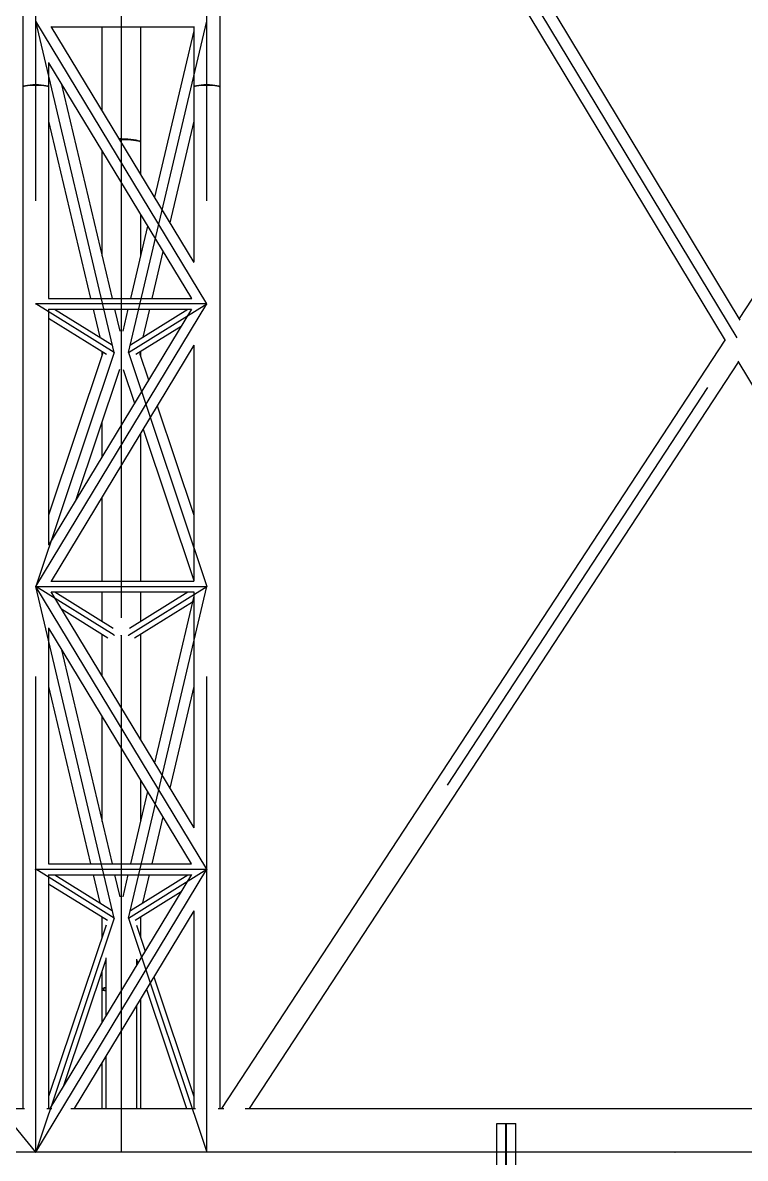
# Model space of a CAD drawing. Header units: millimetres. Extents: x 150209.93 to 150215.05, y 136675.65 to 136679.93.
# Drawn here: x 150213.2547 to 150213.4067, y 136678.7776 to 136679.0164 of the extents above; entities that cross this region are included whole.
import ezdxf

# ---------------------------------------------------------------- set-up
doc = ezdxf.new("R2010")
doc.units = ezdxf.units.MM
doc.header["$LTSCALE"] = 0.25
for name, pattern in [('CENTER', [50.8, 31.75, -6.35, 6.35, -6.35]), ('XKITLINE00', [0]), ('XKITLINE02', [4, 2, -2]), ('XKITLINE03', [6, 3, -1, 1, -1])]:
    doc.linetypes.add(name, pattern=pattern)

# ---------------------------------------------------------------- blocks, each defined once
blk = doc.blocks.new('çatıı')
at = {"color": 8, "linetype": 'CENTER'}
for p, q in [((21645, 16860.1), (21645, 18041.9)), ((21825, 16860.1), (21825, 18041.9)), ((21735, 17970.9), (21735, 16802)), ((21645, 15740.3), (20185, 17520)), ((22900, 15740.3), (21825, 17520)), ((22900, 17380.3), (21825, 15740.3)), ((21727.5, 16580.9), (21645, 16929.1)), ((21825, 16632.2), (21645, 16929.1)), ((21742.5, 16580.9), (21825, 16929.1)), ((21645, 15740.3), (21645, 16860.1)), ((21825, 15740.3), (21825, 16860.1)), ((21735, 16802), (21735, 15911.7)), ((21727.5, 16580.9), (21645, 16632.2)), ((21825, 16632.2), (21645, 16632.2)), ((21645, 16334.9), (21825, 16632.2)), ((21742.5, 16580.9), (21825, 16632.2)), ((21727.5, 16580.9), (21645, 16334.9)), ((21742.5, 16580.9), (21825, 16334.9)), ((21727.5, 15986.3), (21645, 16334.9)), ((21825, 16037.6), (21645, 16334.9)), ((21727.5, 16283.6), (21645, 16334.9)), ((21645, 16334.9), (21825, 16334.9)), ((21742.5, 16283.6), (21825, 16334.9)), ((21742.5, 15986.3), (21825, 16334.9)), ((21735, 16283.6), (21735, 15740.3)), ((21645, 15740.3), (21825, 16037.6)), ((21727.5, 15986.3), (21645, 16037.6)), ((21645, 16037.6), (21825, 16037.6)), ((21742.5, 15986.3), (21825, 16037.6)), ((21727.5, 15986.3), (21645, 15740.3)), ((21735, 15986.3), (21735, 15740.3)), ((21742.5, 15986.3), (21825, 15740.3)), ((22468.2, 15740.3), (20245, 15740.3)), ((22900, 15740.3), (20275, 15740.3)), ((21735, 15740.3), (20915, 15740.3)), ((22317.5, 15740.3), (21735, 15740.3)), ((23075, 15740.3), (22317.5, 15740.3)), ((22900, 15740.3), (22317.5, 15740.3))]:
    blk.add_line(p, q, dxfattribs=at)
at = {"color": 8, "linetype": 'XKITLINE00'}
for p, q in [((21848.1, 17505.3), (22385.8, 16615)), ((21631.3, 17484.4), (21631.3, 16860.1)), ((21838.6, 17474.2), (21838.6, 16860.1)), ((21838.6, 17473.8), (22370.2, 16593.7)), ((22823.8, 17286.3), (22384.9, 16616.6)), ((21661.1, 16923.7), (21811.4, 16675.7)), ((21661.3, 16923.4), (21811.3, 16923.4)), ((21714.7, 16923.4), (21714.7, 16835.2)), ((21755.3, 16923.4), (21755.3, 16802)), ((21811.3, 16919), (21769.9, 16744.1)), ((21811.3, 16923.5), (21811.3, 16860.1)), ((21658.6, 16885.9), (21658.6, 16860.1)), ((21658.6, 16885.4), (21808.8, 16637.8)), ((21631.7, 16860.7), (21631.3, 16860.1)), ((21631.7, 16860.6), (21631.3, 16860.1)), ((21631.3, 16860.1), (21631.3, 15786)), ((21631.7, 16860.7), (21632.7, 16861.2)), ((21631.7, 16860.6), (21632.7, 16861)), ((21632.7, 16861.2), (21634.3, 16861.7)), ((21632.7, 16861), (21634.3, 16861.4)), ((21633, 16861.1), (21633.2, 16861.2)), ((21633.2, 16861.2), (21634.8, 16861.6)), ((21634.3, 16861.7), (21636.5, 16862.1)), ((21634.3, 16861.4), (21636.5, 16861.7)), ((21634.8, 16861.6), (21636.9, 16862)), ((21636.5, 16862.1), (21639.1, 16862.4)), ((21636.5, 16861.7), (21639.1, 16861.9)), ((21636.9, 16862), (21639.3, 16862.3)), ((21639.1, 16862.4), (21642, 16862.6)), ((21639.1, 16861.9), (21642, 16862.1)), ((21639.3, 16862.3), (21642.1, 16862.5)), ((21642, 16862.6), (21645, 16862.6)), ((21642, 16862.1), (21645, 16862.1)), ((21642.1, 16862.5), (21645, 16862.5)), ((21645, 16862.6), (21648, 16862.6)), ((21645, 16862.5), (21647.9, 16862.5)), ((21645, 16862.1), (21648, 16862.1)), ((21647.9, 16862.5), (21650.7, 16862.3)), ((21648, 16862.6), (21650.9, 16862.4)), ((21648, 16862.1), (21650.9, 16861.9)), ((21650.7, 16862.3), (21653.1, 16862)), ((21650.9, 16862.4), (21653.5, 16862.1)), ((21650.9, 16861.9), (21653.5, 16861.7)), ((21653.1, 16862), (21655.2, 16861.6)), ((21653.5, 16862.1), (21655.7, 16861.7)), ((21653.5, 16861.7), (21655.7, 16861.4)), ((21655.2, 16861.6), (21656.8, 16861.2)), ((21655.7, 16861.7), (21657.3, 16861.2)), ((21655.7, 16861.4), (21657.3, 16861)), ((21656.8, 16861.2), (21656.9, 16861.1)), ((21657.3, 16861.2), (21658.3, 16860.7)), ((21657.3, 16861), (21658.3, 16860.6)), ((21658.3, 16860.7), (21658.6, 16860.1)), ((21658.3, 16860.6), (21658.6, 16860.1)), ((21658.6, 16860.1), (21658.6, 16637.8)), ((21671.7, 16863.9), (21725.3, 16637.8)), ((21811.7, 16860.7), (21811.3, 16860.1)), ((21811.7, 16860.6), (21811.3, 16860.1)), ((21811.3, 16860.1), (21811.3, 16675.8)), ((21811.7, 16860.7), (21812.7, 16861.2)), ((21811.7, 16860.6), (21812.7, 16861)), ((21812.7, 16861.2), (21814.3, 16861.7)), ((21812.7, 16861), (21814.3, 16861.4)), ((21813, 16861.1), (21813.2, 16861.2)), ((21813.2, 16861.2), (21814.8, 16861.6)), ((21814.3, 16861.7), (21816.5, 16862.1)), ((21814.3, 16861.4), (21816.5, 16861.7)), ((21814.8, 16861.6), (21816.9, 16862)), ((21816.5, 16862.1), (21819.1, 16862.4)), ((21816.5, 16861.7), (21819.1, 16861.9)), ((21816.9, 16862), (21819.3, 16862.3)), ((21819.1, 16862.4), (21822, 16862.6)), ((21819.1, 16861.9), (21822, 16862.1)), ((21819.3, 16862.3), (21822.1, 16862.5)), ((21822, 16862.6), (21825, 16862.7)), ((21822, 16862.1), (21825, 16862.1)), ((21822.1, 16862.5), (21825, 16862.5)), ((21825, 16862.7), (21828, 16862.6)), ((21825, 16862.5), (21827.9, 16862.5)), ((21825, 16862.1), (21828, 16862.1)), ((21827.9, 16862.5), (21830.7, 16862.3)), ((21828, 16862.6), (21830.9, 16862.4)), ((21828, 16862.1), (21830.9, 16861.9)), ((21830.7, 16862.3), (21833.1, 16862)), ((21830.9, 16862.4), (21833.5, 16862.1)), ((21830.9, 16861.9), (21833.5, 16861.7)), ((21833.1, 16862), (21835.2, 16861.6)), ((21833.5, 16862.1), (21835.7, 16861.7)), ((21833.5, 16861.7), (21835.7, 16861.4)), ((21835.2, 16861.6), (21836.8, 16861.2)), ((21835.7, 16861.7), (21837.3, 16861.2)), ((21835.7, 16861.4), (21837.3, 16861)), ((21836.8, 16861.2), (21836.9, 16861.1)), ((21837.3, 16861.2), (21838.3, 16860.7)), ((21837.3, 16861), (21838.3, 16860.6)), ((21838.3, 16860.7), (21838.6, 16860.1)), ((21838.3, 16860.6), (21838.6, 16860.1)), ((21838.6, 16860.1), (21838.6, 15786)), ((21658.6, 16824), (21702.8, 16637.8)), ((21811.3, 16824), (21786.1, 16717.4)), ((21732.6, 16805.8), (21735, 16805.8)), ((21732.7, 16805.5), (21735, 16805.6)), ((21733, 16805), (21735, 16805)), ((21735, 16805.8), (21738.5, 16805.7)), ((21735, 16805.6), (21738.3, 16805.5)), ((21735, 16805), (21738.5, 16805)), ((21738.3, 16805.5), (21741.5, 16805.4)), ((21738.5, 16805.7), (21741.9, 16805.6)), ((21738.5, 16805), (21741.9, 16804.8)), ((21741.5, 16805.4), (21744.6, 16805.1)), ((21741.9, 16805.6), (21745.1, 16805.3)), ((21741.9, 16804.8), (21745.1, 16804.6)), ((21744.6, 16805.1), (21747.3, 16804.7)), ((21745.1, 16805.3), (21748, 16804.9)), ((21745.1, 16804.6), (21748, 16804.3)), ((21747.3, 16804.7), (21749.6, 16804.3)), ((21748, 16804.9), (21750.5, 16804.5)), ((21748, 16804.3), (21750.5, 16803.9)), ((21749.6, 16804.3), (21751.6, 16803.8)), ((21750.5, 16804.5), (21752.6, 16803.9)), ((21750.5, 16803.9), (21752.6, 16803.5)), ((21751.6, 16803.8), (21751.9, 16803.7)), ((21752.6, 16803.9), (21754.1, 16803.3)), ((21752.6, 16803.5), (21754.1, 16803)), ((21754.1, 16803.3), (21755, 16802.7)), ((21754.1, 16803), (21755, 16802.5)), ((21755, 16802.7), (21755.3, 16802)), ((21755, 16802.5), (21755.3, 16802)), ((21755.3, 16802), (21755.3, 16768.3)), ((21714.7, 16793), (21714.7, 16682.4)), ((21755.3, 16726), (21755.3, 16682.4)), ((21762.7, 16713.8), (21744.7, 16637.8)), ((21778.9, 16687.1), (21767.2, 16637.8)), ((21658.5, 16637.8), (21809.1, 16637.8)), ((21658.6, 16626.6), (21658.6, 16378.5)), ((21808.8, 16626.6), (21658.6, 16378.5)), ((21658.6, 16626.5), (21808.8, 16626.5)), ((21664.9, 16626.5), (21725.5, 16588.9)), ((21705.4, 16626.5), (21712.4, 16597)), ((21727.9, 16626.5), (21733.5, 16603.2)), ((21742, 16626.5), (21736.6, 16603.4)), ((21744.6, 16588.9), (21805.1, 16626.5)), ((21764.6, 16626.5), (21757.6, 16597)), ((21658.6, 16617), (21719.4, 16579.2)), ((21750.5, 16579.2), (21798, 16608.7)), ((21811.3, 16588.5), (21661.2, 16340.6)), ((21811.3, 16588.6), (21811.3, 16340.6)), ((22370.1, 16594), (21840.4, 15786)), ((21715.8, 16580.4), (21658.6, 16410)), ((21714.7, 16582.2), (21714.7, 16577.2)), ((21754.3, 16580.3), (21763.7, 16552.1)), ((21755.3, 16582.2), (21755.3, 16577.2)), ((22384, 16570.9), (21869.5, 15786)), ((22383.5, 16571.7), (22823.8, 15842.9)), ((21733, 16562.9), (21686.8, 16425)), ((21737, 16563), (21748.8, 16527.5)), ((21772.8, 16524.9), (21811.3, 16410)), ((21714.7, 16508.3), (21714.7, 16471.1)), ((21758, 16500.3), (21811.3, 16341.1)), ((21755.3, 16495.9), (21755.3, 16340.6)), ((21714.7, 16428.9), (21714.7, 16340.6)), ((21661, 16340.6), (21811.4, 16340.6)), ((21661.1, 16329.4), (21811.5, 16081.1)), ((21661.2, 16329.2), (21811.3, 16329.2)), ((21665, 16329.2), (21726.4, 16291)), ((21714.7, 16329.2), (21714.7, 16298.3)), ((21743.7, 16291.1), (21805, 16329.2)), ((21755.3, 16329.2), (21755.3, 16298.3)), ((21811.3, 16324.7), (21769.9, 16149.7)), ((21811.3, 16329.3), (21811.3, 16081.3)), ((21672, 16311.4), (21720.9, 16281)), ((21749.1, 16281), (21809.9, 16318.8)), ((21658.6, 16291.4), (21658.6, 16043.3)), ((21658.6, 16291.2), (21808.7, 16043.3)), ((21714.7, 16284.9), (21714.7, 16240.9)), ((21755.3, 16284.9), (21755.3, 16173.8)), ((21671.7, 16269.6), (21725.3, 16043.3)), ((21658.6, 16229.7), (21702.8, 16043.3)), ((21811.3, 16229.7), (21786.1, 16123)), ((21714.7, 16198.6), (21714.7, 16087.9)), ((21755.3, 16131.6), (21755.3, 16087.9)), ((21762.7, 16119.3), (21744.7, 16043.3)), ((21778.9, 16092.6), (21767.2, 16043.3)), ((21658.6, 16043.3), (21809, 16043.3)), ((21658.6, 16032), (21658.6, 15786)), ((21658.6, 16031.9), (21808.8, 16031.9)), ((21658.6, 16022.4), (21720.4, 15984)), ((21808.9, 16032.1), (21659.9, 15786)), ((21665, 16031.9), (21725.5, 15994.3)), ((21705.5, 16031.9), (21712.4, 16002.4)), ((21728, 16031.9), (21733.5, 16008.5)), ((21742, 16031.9), (21736.5, 16008.6)), ((21744.6, 15994.3), (21805, 16031.9)), ((21764.5, 16031.9), (21757.5, 16002.4)), ((21749.5, 15984), (21798, 16014.1)), ((21811.3, 15993.9), (21685.5, 15786)), ((21714.7, 15987.6), (21714.7, 15966.1)), ((21755.3, 15987.6), (21755.3, 15966.1)), ((21811.3, 15994), (21811.3, 15786)), ((21719, 15978.8), (21658.6, 15798.9)), ((21718.9, 15978.9), (21718.9, 15978.5)), ((21751, 15978.8), (21760.2, 15951.6)), ((21718.9, 15942.7), (21674.3, 15809.9)), ((21718.9, 15944.5), (21718.9, 15883.4)), ((21751.1, 15943), (21751.1, 15936.7)), ((21751.1, 15942.7), (21752.4, 15938.8)), ((21714.7, 15930.2), (21714.7, 15911.7)), ((21769.3, 15924.4), (21811.3, 15798.9)), ((21715, 15912.2), (21714.7, 15911.7)), ((21714.7, 15911.7), (21715, 15911.2)), ((21714.7, 15911.7), (21714.7, 15876.5)), ((21715, 15912.2), (21715.9, 15912.7)), ((21715, 15911.2), (21715.9, 15910.7)), ((21715.9, 15912.7), (21717.4, 15913.2)), ((21716.2, 15912.2), (21715.9, 15911.7)), ((21715.9, 15911.7), (21716.2, 15911.2)), ((21715.9, 15910.7), (21717.4, 15910.2)), ((21716.2, 15912.2), (21717, 15912.7)), ((21716.2, 15911.2), (21717, 15910.8)), ((21717, 15912.7), (21718.4, 15913.1)), ((21717, 15910.8), (21718.4, 15910.3)), ((21717.4, 15913.2), (21718.9, 15913.5)), ((21717.4, 15910.2), (21718.9, 15909.9)), ((21718.4, 15913.1), (21718.9, 15913.2)), ((21718.4, 15910.3), (21718.9, 15910.2)), ((21761.5, 15911.6), (21803.7, 15786)), ((21751.1, 15894.4), (21751.1, 15786)), ((21755.3, 15901.3), (21755.3, 15786)), ((21714.7, 15834.3), (21714.7, 15786)), ((21718.9, 15841.2), (21718.9, 15786)), ((21621.2, 15786), (21633.2, 15786)), ((21656.8, 15786), (21662.1, 15786)), ((21682.1, 15786), (21813.2, 15786)), ((21836.8, 15786), (21842.9, 15786)), ((21865.3, 15786), (22712.3, 15786))]:
    blk.add_line(p, q, dxfattribs=at)
at = {"color": 116, "linetype": 'XKITLINE02', "true_color": 0x136734}
for p, q in [((22130, 15770.3), (22150, 15770.3)), ((22130, 15570.6), (22130, 15770.3)), ((22139.7, 15570.6), (22139.7, 15770.3)), ((22140.3, 15570.6), (22140.3, 15770.3)), ((22150, 15675.1), (22150, 15770.3))]:
    blk.add_line(p, q, dxfattribs=at)
at = {"color": 1, "linetype": 'XKITLINE03'}
blk.add_line((22140, 15770.3), (22140, 15570.6), dxfattribs=at)
at = {"color": 8, "linetype": 'XKITLINE00'}
for centre in [(21645, 16860.1), (21645, 16860.1), (21825, 16860.1), (21825, 16860.1), (21735, 16802), (21735, 16802), (21645, 16632.2), (21645, 16632.2), (21825, 16632.2), (21825, 16632.2), (21825, 16632.2), (21825, 16632.2), (21727.5, 16580.9), (21727.5, 16580.9), (21727.5, 16580.9), (21742.5, 16580.9), (21742.5, 16580.9), (21742.5, 16580.9), (21645, 16334.9), (21645, 16334.9), (21645, 16334.9), (21645, 16334.9), (21645, 16334.9), (21645, 16334.9), (21825, 16334.9), (21825, 16334.9), (21825, 16334.9), (21825, 16334.9), (21727.5, 16283.6), (21735, 16283.6), (21742.5, 16283.6), (21645, 16037.6), (21645, 16037.6), (21825, 16037.6), (21825, 16037.6), (21825, 16037.6), (21825, 16037.6), (21727.5, 15986.3), (21727.5, 15986.3), (21727.5, 15986.3), (21735, 15986.3), (21742.5, 15986.3), (21742.5, 15986.3), (21742.5, 15986.3), (21735, 15911.7), (21645, 15740.3), (21645, 15740.3), (21645, 15740.3), (21645, 15740.3), (21735, 15740.3), (21735, 15740.3), (21735, 15740.3), (21735, 15740.3), (21825, 15740.3), (21825, 15740.3), (21825, 15740.3), (22317.5, 15740.3), (22317.5, 15740.3), (22317.5, 15740.3)]:
    blk.add_circle(centre, 0.05, dxfattribs=at)
at = {"color": 1, "linetype": 'XKITLINE00'}
blk.add_circle((22140, 15770.3), 0.05, dxfattribs=at)

msp = doc.modelspace()

# ---------------------------------------------------------------- block references
at = {"xscale": 0.0002000170049888334, "yscale": 0.0002000170049888334, "zscale": 0.0002000170049888334}
msp.add_blockref('çatıı', (150208.92807, 136675.63059), dxfattribs=at)

doc.saveas('drawing.dxf')
